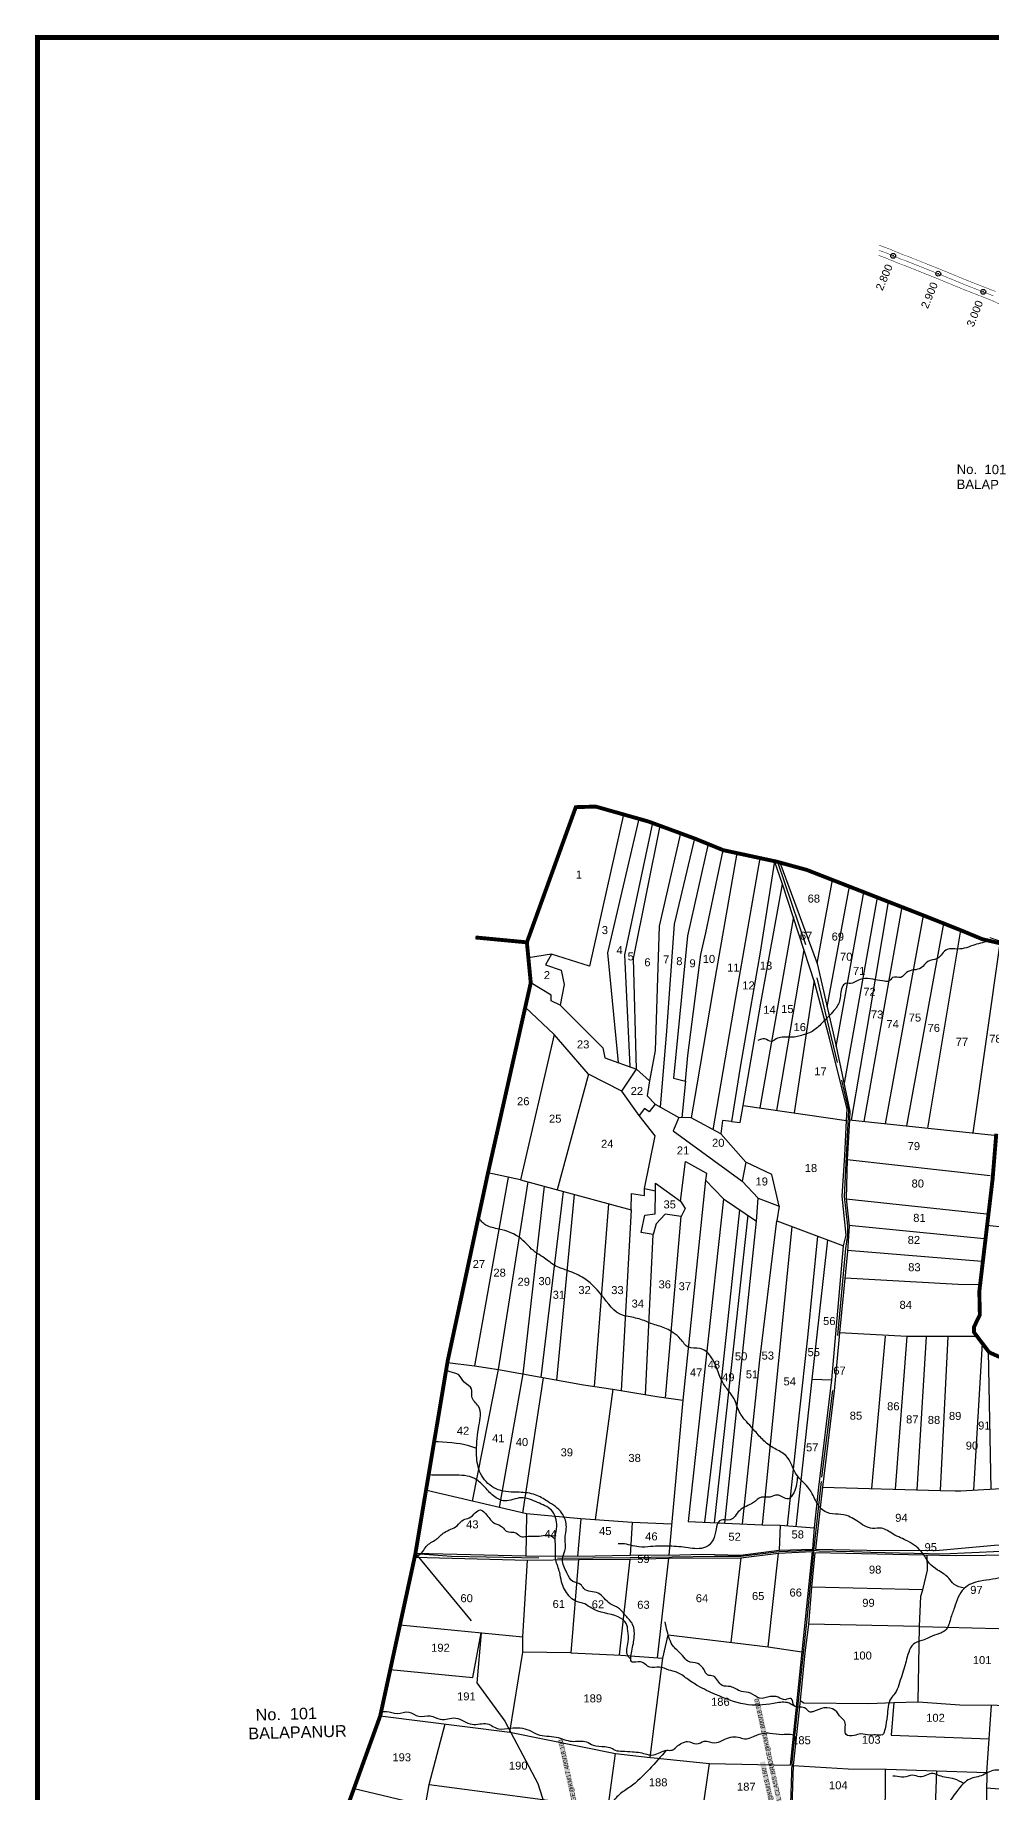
# Model space of a CAD drawing. Header units: inches. Extents: x 198958 to 218693, y 1596361 to 1611769.
# Drawn here: x 199244 to 201216, y 1607558 to 1611181 of the extents above; entities that cross this region are included whole.
import ezdxf
from ezdxf.enums import TextEntityAlignment as Align

# ---------------------------------------------------------------- set-up
doc = ezdxf.new("R2010")
doc.units = ezdxf.units.IN
doc.header["$LTSCALE"] = 15
doc.header["$MEASUREMENT"] = 0
doc.header["$PDMODE"] = 32
doc.header["$PDSIZE"] = 10
for name, pattern in [('ACAD_ISO02W100', [15, 12, -3]), ('ACAD_ISO03W100', [30, 12, -18]), ('HIDDEN2', [0.1875, 0.125, -0.0625])]:
    doc.linetypes.add(name, pattern=pattern)
for name, color, linetype in [('CANAL1', 7, 'Continuous'), ('CS', 134, 'Continuous'), ('CSMark', 72, 'Continuous'), ('PLOT NO', 7, 'Continuous'), ('PLOTS', 7, 'Continuous'), ('ROADS', 1, 'Continuous'), ('STREAMS', 4, 'Continuous'), ('STRUCTURE', 5, 'Continuous'), ('TEXT', 1, 'Continuous'), ('text2', 7, 'Continuous'), ('VILLAGE BOUNDAY', 5, 'Continuous'), ('VILLAGE BOUNDRY', 5, 'Continuous')]:
    doc.layers.add(name, color=color, linetype=linetype)
doc.styles.get("Standard").update_dxf_attribs({"font": 'arial.ttf'})

msp = doc.modelspace()

# ---------------------------------------------------------------- linework, layer by layer
at = {"layer": 'CANAL1', "color": 1, "linetype": 'HIDDEN2', "ltscale": 4, "const_width": 1}
msp.add_lwpolyline([(200982.7517995455, 1610737.660536665), (200999.8459446336, 1610731.545525356), (201030.0074066701, 1610718.84667869), (201038.4886040099, 1610716.035753194), (201085.1334614555, 1610697.336120182), (201102.4770879652, 1610690.490947026), (201161.6156560684, 1610666.090587315), (201219.3673531019, 1610643.570422316)], dxfattribs=at)
at = {"layer": 'CANAL1', "color": 200, "const_width": 1}
for points in [[(200983.4731824696, 1610748.023061144), (201003.4729895061, 1610740.868620511), (201033.5260193511, 1610728.215426929), (201041.9253614457, 1610725.431630739), (201088.8296184973, 1610706.628006039), (201106.2199471839, 1610699.764400493), (201165.3395622174, 1610675.37186075), (201223.2994502095, 1610652.770512082)], [(200982.0304166214, 1610727.298012186), (200996.2188997612, 1610722.222430201), (201026.4887939892, 1610709.47793045), (201035.0518465741, 1610706.639875649), (201081.4373044136, 1610688.044234324), (201098.7342287464, 1610681.217493558), (201157.8917499193, 1610656.809313879), (201215.4352559944, 1610634.370332551), (201230.1371400661, 1610627.520884534)]]:
    msp.add_lwpolyline(points, dxfattribs=at)
at = {"layer": 'CS'}
for p in [(201012.3545997708, 1610726.279020258), (201105.2617444518, 1610689.342007812), (201197.9860232065, 1610651.908031458)]:
    msp.add_point(p, dxfattribs=at)
at = {"layer": 'PLOTS', "color": 0}
for points in [[(200456.7463811258, 1609574.60493267), (200386.5326458199, 1609261.973417574), (200307.8823016109, 1609286.481932574), (200260.4930536077, 1609279.145049434)], [(200446.2549919523, 1609063.041912516), (200424.3719252018, 1609289.172351761), (200489.0200793717, 1609565.472342073)], [(200516.1205725885, 1609557.092365966), (200458.775923781, 1609285.414489945), (200469.7937178263, 1609055.377150761)], [(200483.2406037829, 1609049.869946809), (200476.9408941079, 1609277.933937902), (200532.3086132272, 1609551.140269817)], [(200573.9896894573, 1609535.814772503), (200530.0467631467, 1609344.543802734), (200522.0883197118, 1609088.15302939), (200509.856396423, 1609025.751932532)], [(200532.7311834643, 1608971.459452172), (200545.758095465, 1609128.579396909), (200561.57143714, 1609348.340957484), (200603.4687853868, 1609524.975757623)], [(200630.7524974409, 1609513.832308848), (200588.6714233382, 1609324.759668737), (200559.7964673904, 1609030.912357003), (200584.041499569, 1609024.506948888), (200589.3994913691, 1609077.476641574), (200616.1022877597, 1609285.607925871), (200626.1214223554, 1609330.845842351), (200662.0734623141, 1609501.039930488)], [(200689.8273020666, 1609495.064687067), (200640.745065048, 1609211.724483019), (200607.3687446323, 1609017.195540968), (200596.1713495716, 1608948.933304064)], [(200641.6359038691, 1608924.374134193), (200687.5758075585, 1609193.026842706), (200738.4251808041, 1609484.601840922)], [(200768.0899277176, 1609478.215190086), (200737.6529491157, 1609286.921080644), (200718.5813832157, 1609176.448002441), (200697.2011911522, 1609053.382628378), (200679.0079573306, 1608941.570031987), (200660.4116084474, 1608943.395777818), (200657.2340131738, 1608915.948303961)], [(200679.0079573306, 1608941.570031987), (200696.9549151785, 1608939.808041841), (200703.0864343542, 1608974.749323976), (200739.7471355035, 1609185.564869424), (200784.6020846937, 1609431.222085782), (200768.0899277176, 1609478.215190086)], [(200778.7089921531, 1609475.532498991), (200855.4734176953, 1609267.057074575), (200893.8496161725, 1609100.049861776), (200923.3532407193, 1608963.284885224), (200922.6233946673, 1608944.942861345), (201220.7383960734, 1608913.301304029)], [(200703.0864343542, 1608974.749323976), (200916.2896125065, 1608943.619658483), (200917.2195871358, 1608966.825964374), (200880.9769517605, 1609113.335975742), (200850.9732344914, 1609227.111644738), (200784.6020846937, 1609431.222085782)], [(200855.4734176953, 1609267.057074575), (200887.0301692365, 1609439.722691798)], [(200921.6400953833, 1609426.220636525), (200875.8920402384, 1609178.198423239)], [(200894.7105481997, 1609096.058984373), (200951.7512207778, 1609414.473657416)], [(200979.2955090583, 1609403.728055093), (200911.0400530715, 1609020.363052595)], [(200926.5345879503, 1608944.52773213), (200963.3570598268, 1609161.265524413), (201002.4925149613, 1609394.67841845)], [(200806.6784759923, 1609363.330811058), (200737.632422241, 1608969.705285438)], [(201030.1394943473, 1609383.892754181), (200952.1933365842, 1608941.804344304)], [(200996.6756101135, 1608937.083050841), (201074.6295998833, 1609366.536234508)], [(201116.1182262319, 1609350.064907615), (201039.7123367641, 1608932.515185934)], [(201084.1227414646, 1608927.80152054), (201151.7639830218, 1609335.913248134)], [(200307.8823016109, 1609286.481932574), (200295.7866572273, 1609264.769214048), (200328.3195698, 1609253.570015789), (200334.5611924217, 1609224.106690246), (200325.807849415, 1609181.426254774), (200307.656404151, 1609190.611043357), (200307.3341811466, 1609202.060431546), (200265.429396724, 1609227.727423405)], [(200772.7834927811, 1608964.572899152), (200828.7068578326, 1609295.587179275)], [(201231.926605403, 1609309.079361903), (201176.3956347597, 1608918.007789838)], [(200849.3115297008, 1609232.221866555), (200808.4028416227, 1608959.372139839)], [(200453.4374774786, 1609004.5233586), (200384.6520627645, 1609039.329990047), (200313.4937096374, 1609121.088738766), (200254.0937023928, 1609177.315142761)], [(200325.807849415, 1609181.426254774), (200414.237938411, 1609093.669001281), (200417.8161716364, 1609073.170044712), (200483.6060546327, 1609049.739796034), (200509.856396423, 1609025.751932532), (200505.0550483746, 1608994.641254581), (200521.9079832066, 1608977.488836802), (200509.3876858153, 1608961.271107902), (200499.8577072973, 1608968.62837512), (200488.8461632048, 1608954.364956985), (200453.4374774786, 1609004.5233586), (200483.6060546327, 1609049.739796034)], [(200313.4937096374, 1609121.088738766), (200244.0382665426, 1608821.343081544), (200177.2396638429, 1608835.660430352)], [(200384.6520627645, 1609039.329990047), (200319.6940015885, 1608800.744780907)], [(200584.041499569, 1609024.506948888), (200576.5428372909, 1608949.926265528)], [(200521.9079832066, 1608977.488836802), (200570.8697081325, 1608950.213256135), (200558.7342899883, 1608922.535093676), (200700.8743589458, 1608818.34506688), (200734.2168361325, 1608783.765876217), (200777.1728827334, 1608767.209577), (200762.1390038365, 1608832.713670974), (200708.4060610137, 1608857.577232207), (200700.8743589458, 1608818.34506688)], [(200244.0382665426, 1608821.343081544), (200472.1770000709, 1608759.229215129), (200473.3823515325, 1608792.931087094), (200500.0350952559, 1608789.355110525), (200499.6322876404, 1608803.667871225), (200522.0615482101, 1608912.117447911), (200488.8461632048, 1608954.364956985)], [(200708.4060610137, 1608857.577232207), (200657.2340131738, 1608915.948303961), (200596.1713495716, 1608948.933304064), (200570.8697081325, 1608950.213256135)], [(200777.1728827334, 1608767.209577), (200772.8230203241, 1608736.779316633), (200909.9030376514, 1608685.274685889), (200915.7272884235, 1608707.50924873), (200907.3973045157, 1608787.89998956), (200912.891440804, 1608871.691552489), (200916.2896125065, 1608943.619658483)], [(200922.6233946673, 1608944.942861345), (200917.554928167, 1608863.024785915), (200915.4966150203, 1608782.604589056), (200921.4722951107, 1608725.551077146), (200919.1470630154, 1608684.558123583), (200918.5306725098, 1608673.69139444), (200902.0766929254, 1608506.018628288), (200890.4387707675, 1608386.414495716), (200866.3588985168, 1608187.532829485), (201109.2215794142, 1608181.027600734), (201140.345337279, 1608180.193931421), (201151.8986612337, 1608180.519079515), (201223.4865863305, 1608184.243389493), (201325.2451888042, 1608186.228605612)], [(200499.6322876404, 1608803.667871225), (200522.8476260582, 1608798.77416211), (200522.3958925872, 1608814.825380666), (200573.9950493094, 1608777.353425207), (200584.0488158758, 1608859.500595845), (200627.6024915677, 1608835.291770953), (200625.5794264554, 1608820.528726599), (200662.3849153285, 1608782.44942338), (200730.8221824422, 1608736.458776468), (200734.2168361325, 1608783.765876217)], [(200917.554928167, 1608863.024785915), (201212.3601475708, 1608830.557627133)], [(200219.0572096013, 1608826.697422673), (200149.3206820083, 1608438.204021861)], [(200199.1042247396, 1608430.297455077), (200260.1323525845, 1608816.961248196)], [(200625.5794264554, 1608820.528726599), (200579.1895426328, 1608367.175778664)], [(200292.9510161442, 1608808.02592164), (200249.1311397575, 1608421.212069579)], [(200286.7468764665, 1608414.380677544), (200332.6327968588, 1608797.222018294)], [(200354.685903171, 1608791.217760804), (200318.5439440625, 1608408.606013712)], [(200501.7865662806, 1608378.34500792), (200517.6730045092, 1608708.477478607), (200493.263846499, 1608712.769210176), (200500.4751800578, 1608748.48728937), (200521.5670112031, 1608751.51892042), (200522.8476260582, 1608798.77416211)], [(200573.9950493094, 1608777.353425207), (200583.7519859909, 1608761.969405347), (200575.0883108908, 1608746.138730002), (200542.6477325261, 1608750.462934566), (200524.2321811451, 1608730.866357699), (200517.6730045092, 1608708.477478607)], [(200662.3849153285, 1608782.44942338), (200589.7150569988, 1608116.842498828), (200665.4016687913, 1608113.638612197), (200742.0806948238, 1608110.392715722), (200779.1364668182, 1608109.770308673), (200850.2199184204, 1608103.9163416)], [(201204.6308695294, 1608750.855537908), (200915.6300591396, 1608781.330515556)], [(200397.0742058624, 1608395.151620338), (200426.0573374865, 1608771.785919186)], [(200472.1770000709, 1608759.229215129), (200452.0276480029, 1608386.734457548)], [(200543.3691697002, 1608371.971031118), (200575.0883108908, 1608746.138730002)], [(200624.2680303451, 1608115.379838435), (200656.0699154432, 1608381.160135026), (200696.6035488854, 1608759.454099924)], [(200712.5165495061, 1608748.760376698), (200643.6991479721, 1608114.55730065)], [(200665.4016687913, 1608113.638612197), (200730.8221824422, 1608736.458776468)], [(200701.8599709744, 1608112.095297412), (200737.3817938889, 1608450.637578045), (200772.8230203241, 1608736.779316633)], [(200803.7960991974, 1608725.141902067), (200742.0806948238, 1608110.392715722)], [(200794.8569800392, 1608108.475670262), (200818.9690737856, 1608341.414414365), (200836.4909754444, 1608496.468693364), (200857.1055693328, 1608705.112107586)], [(200921.2511921072, 1608727.662084203), (201199.7623606858, 1608700.652876784)], [(200093.6351976963, 1608444.64508576), (200149.3206820083, 1608438.204021861), (200199.1042247396, 1608430.297455077), (200374.3895281934, 1608398.463900012), (200434.6204616496, 1608389.669342753), (200525.0310096568, 1608374.425949918), (200579.1895426328, 1608367.175778664), (200550.0171451263, 1608047.533989855), (200618.9084348591, 1608049.472814706), (200697.8280025531, 1608047.403992462), (200777.6483146948, 1608058.075533901), (200846.6145678386, 1608060.137352003), (200850.2911152204, 1608104.780868888), (200859.2806072275, 1608188.019965535), (200885.8163371033, 1608408.838529829), (200909.9030376514, 1608685.274685889)], [(200876.7682471503, 1608697.724313361), (200853.1697617838, 1608483.445847966), (200845.0335601407, 1608410.679583251), (200811.9560665957, 1608107.06750159)], [(201195.1525621874, 1608653.117962235), (200917.9260917418, 1608675.674297234)], [(200913.2078658761, 1608619.449822826), (201146.0669399338, 1608606.44482163), (201190.5564073071, 1608605.723736747)], [(201180.7106666533, 1608498.37149831), (201180.7106666533, 1608498.37149831), (201040.548686436, 1608498.395824784), (200902.0766929254, 1608506.018628288)], [(200968.593490564, 1608184.794412018), (200996.5023006904, 1608499.115338755)], [(201040.548686436, 1608498.395824784), (201016.3249299442, 1608183.515895571)], [(201061.540739985, 1608182.30476183), (201080.7959424542, 1608498.388839482)], [(201125.2304748127, 1608498.381127437), (201109.2215794142, 1608181.027600734)], [(201195.8080205715, 1608484.843240727), (201177.8824382157, 1608181.870866702)], [(201213.9849470666, 1608183.749073589), (201208.6670999143, 1608467.758033257)], [(200145.376347583, 1608158.75071815), (200199.1042247396, 1608430.297455077)], [(200249.1311397575, 1608421.212069579), (200199.9856665084, 1608145.941410507)], [(200248.8708330366, 1608134.474775333), (200292.0003066022, 1608413.426602364)], [(200434.6204616496, 1608389.669342753), (200398.0880090736, 1608120.445541206)], [(200845.0335601407, 1608410.679583251), (200885.8163371033, 1608408.838529829)], [(200555.8295569484, 1608111.220552186), (200474.6155926053, 1608114.752576512), (200368.6641803279, 1608122.634409722), (200256.889620929, 1608132.593867037), (200050.9195293092, 1608180.906761624)], [(200866.3588985168, 1608187.532829485), (200852.4840974926, 1608060.182504764), (200958.1357477444, 1608057.969853704), (201100.2559680242, 1608057.00841974), (201221.2263259891, 1608067.936374616), (201324.6691138374, 1608073.246649218)], [(200256.889620929, 1608132.593867037), (200255.241405804, 1608045.546955613)], [(200368.6641803279, 1608122.634409722), (200361.5563527096, 1608044.829017429)], [(200474.6155926053, 1608114.752576512), (200470.1140603597, 1608047.089333046)], [(200779.1364668182, 1608109.770308673), (200777.6483146948, 1608058.075533901)], [(200026.0941033406, 1608043.245150623), (200258.6378558185, 1608037.441945165), (200363.8482796984, 1608038.624055488), (200469.8531959783, 1608039.557963386), (200549.8777176184, 1608041.273114373), (200698.0513310722, 1608041.819458538), (200776.0557642567, 1608051.667306361), (200845.6680569753, 1608054.899637054), (200800.1593247944, 1607614.763838408)], [(200550.0171451263, 1608047.533989855), (200470.1140603597, 1608047.089333046), (200361.5563527096, 1608044.829017429), (200254.3737332094, 1608045.552814952), (200027.7361522479, 1608051.23251906)], [(200754.7697157631, 1607859.000789346), (200776.0557642567, 1608051.667306361)], [(201325.1502336296, 1608048.007690249), (201140.352456823, 1608045.986875924), (200850.6466118778, 1608052.59091578), (200844.3370615344, 1607981.418927606), (200838.135685976, 1607904.648053291), (200830.0379546609, 1607846.364659611), (200820.7932319247, 1607748.257560028), (200828.4838361782, 1607743.028772636), (200961.8519321033, 1607741.664123545), (201013.7022473163, 1607744.203792346), (201063.5730654128, 1607745.188223475), (201150.0098120624, 1607739.252042684), (201380.0481661845, 1607736.771220281)], [(199995.8344078203, 1607903.774858402), (200248.7498692853, 1607879.258505642), (200258.6378558185, 1608037.441945165)], [(200363.8482796984, 1608038.624055488), (200348.29822175, 1607846.449646039), (200249.1042206461, 1607847.791866046), (200248.7498692853, 1607879.258505642)], [(200469.8531959783, 1608039.557963386), (200447.6769410958, 1607841.863167502)], [(200526.7143022609, 1607836.310899268), (200549.8777176184, 1608041.273114373)], [(200698.0513310722, 1608041.819458538), (200677.4855554095, 1607868.152858323)], [(201063.5730654128, 1607745.188223475), (201066.8877856923, 1607900.26156466), (201069.5904644207, 1607962.86393991), (201073.3283766949, 1607976.432286587), (201083.2489946844, 1608016.664588892), (201082.7329121043, 1608047.300352253)], [(201073.3283766949, 1607976.432286587), (200844.3370615344, 1607981.418927606)], [(201066.8877856923, 1607900.26156466), (200838.1762574709, 1607905.150314299)], [(199975.86930789, 1607811.753498847), (200146.1003124441, 1607795.178704806), (200163.2791182076, 1607887.543610364)], [(200348.29822175, 1607846.449646039), (200450.8874144447, 1607841.714999291), (200537.8076889397, 1607835.520285635), (200548.5120643579, 1607883.426030482), (200754.7697157631, 1607859.000789346), (200824.3288558419, 1607848.518446386)], [(201066.8877856923, 1607900.26156466), (201338.2304279782, 1607893.736198752)], [(199955.1251868974, 1607716.141544829), (200222.5184221676, 1607683.093944047), (200249.1042206461, 1607847.791866046)], [(200222.5184221676, 1607683.093944047), (200440.1922067144, 1607639.121848407), (200511.3269969476, 1607630.518665541), (200537.8076889397, 1607835.520285635)], [(200820.7932319247, 1607748.257560028), (200806.1738741783, 1607613.768224292), (200919.6004157356, 1607607.462285675), (200998.8304599963, 1607606.813686752), (201205.1607957411, 1607599.385334766), (201215.1305275811, 1607738.549755752)], [(201013.7022473163, 1607744.203792346), (201008.0480321056, 1607676.297564053), (201210.1456616611, 1607668.967545259)], [(199901.1637094915, 1607566.847057029), (200048.2411416074, 1607531.367675489), (200056.2994796312, 1607574.536609085), (200088.8218045325, 1607699.617744438)], [(200056.2994796312, 1607574.536609085), (200410.1152786519, 1607528.392413444), (200410.9572070593, 1607534.847994), (200425.4064744959, 1607532.963539362), (200440.1922067144, 1607639.121848407)], [(200512.9900601291, 1607630.317531375), (200633.9903079391, 1607618.477823347), (200800.1593247944, 1607614.763838408)], [(200619, 1607513), (200633.9903079391, 1607618.477823347)], [(200806.1738741783, 1607613.768224292), (200802.5986908798, 1607507.211101038), (200803.1987186904, 1607485.89061419), (200827.8186766095, 1607287.583483721), (201096.9528039376, 1607272.172132238), (201148.3740076176, 1607269.227614383), (201200.2134162314, 1607266.702451597)], [(200995.8385610662, 1607482.618048127), (200996.8553930649, 1607606.829855193)], [(201101.9956278687, 1607603.099510759), (201096.5983495827, 1607474.179042394)], [(201205.1607957411, 1607599.385334766), (201203.1227594927, 1607468.588082258)], [(201204.6674870848, 1607567.725732572), (201444.0622411524, 1607549.556801578)]]:
    msp.add_lwpolyline(points, dxfattribs=at)
at = {"layer": 'PLOTS'}
msp.add_lwpolyline([(201206.0259062298, 1608727.735312323), (201281.6468598643, 1608719.965630064), (201255.2525131279, 1608467.184662454), (201242.0759707808, 1608451.659665861)], dxfattribs=at)
at = {"layer": 'ROADS', "linetype": 'ACAD_ISO03W100'}
for points in [[(200774.1602370016, 1609476.777009076), (200854.7767596875, 1609237.905108394), (200905.8321212987, 1609026.931848997), (200920.0340446758, 1608965.325040262), (200911.4072839821, 1608787.142840698), (200918.3900712442, 1608726.538360087), (200917.9048293417, 1608707.316609019), (200914.1668222307, 1608679.57721074), (200887.4686015464, 1608387.078795878), (200863.7234085703, 1608199.698945108), (200848.4881843202, 1608056.917778381), (200833.8601567617, 1607909.116964686), (200827.0543268984, 1607846.514151248), (200809.8829869286, 1607681.305494262), (200803.4445289191, 1607620.730106256), (200799.7988846856, 1607513.555009028)], [(200027.7361522479, 1608051.23251906), (200102.09410519, 1608045.469185399), (200320.3031539686, 1608041.679784112), (200393.2027301631, 1608041.95972211), (200470.3589664368, 1608043.122203693), (200643.1375248894, 1608045.604369716), (200698.413201144, 1608045.531578189), (200777.0897172229, 1608054.906169878), (200848.6252375866, 1608058.202211413), (200859.9947056767, 1608056.277172495), (200930.9252623534, 1608054.868532547), (200966.1771148389, 1608054.067875185), (201114.8452039996, 1608050.691252633), (201324.9183544221, 1608060.171791368)], [(200027.7361522479, 1608051.23251906), (200163.2791182076, 1607887.543610364), (200154.6051585223, 1607784.320240967), (200211.9106364958, 1607705.492755789), (200280.1630864815, 1607576.67375957), (200359.7008482863, 1607327.538756309), (200375.2139227669, 1607256.246430331), (200373.5261503573, 1607164.528896023), (200360.5322087239, 1607077.68722383), (200342.1921459549, 1606926.37388388), (200364.4956777737, 1606874.17202835), (200420.968856651, 1606829.092221586)]]:
    msp.add_lwpolyline(points, dxfattribs=at)
at = {"layer": 'STREAMS'}
for points in [[(201212.055188724, 1609313.716582793), (201180.5119693683, 1609305.838652955), (201145.3321925784, 1609297.107202459), (201123.5579672461, 1609296.494404972), (201102.8247404483, 1609277.417480463), (201084.0547446972, 1609271.822199041), (201069.7837649236, 1609258.318495677), (201040.1268869568, 1609249.006053832), (201028.3845681245, 1609238.810514289), (201011.1254251601, 1609238.324785899), (201003.1679660817, 1609230.917926619), (200995.1469809501, 1609230.692190022), (200975.5485168647, 1609233.978190203), (200953.6448494782, 1609236.46703111), (200940.9296379369, 1609232.834231288), (200924.3448463113, 1609226.299181483), (200914.1375075198, 1609226.011913787), (200907.3992427014, 1609218.887088231), (200901.7875876828, 1609189.575636955), (200890.2682209321, 1609170.30722137), (200865.639914629, 1609144.519153815), (200845.6887184947, 1609127.473717157), (200832.7983490897, 1609122.083482054), (200808.3541456302, 1609115.843753678), (200793.842466225, 1609115.435347843), (200780.06864579, 1609115.047707759), (200768.3939443123, 1609110.044594388), (200761.6436099316, 1609106.5909706), (200747.7024641519, 1609112.066769619), (200733.5789303536, 1609108.471315159)], [(201159.022496459, 1607979.657641407), (201137.3648486346, 1607988.090522506), (201126.8140192493, 1608000.537671199), (201103.8794370594, 1608016.937431351), (201087.2320525153, 1608030.806008787), (201074.1197082252, 1608050.472999327), (201042.8115193072, 1608076.335866801), (201012.3277496168, 1608091.014925133), (200988.1624194162, 1608103.173187502), (200970.083373455, 1608102.664384376), (200937.563503734, 1608118.269917911), (200909.6433439128, 1608131.018874475), (200887.6127031351, 1608132.628121581), (200866.6630030729, 1608141.114746796), (200850.4419626593, 1608164.517569363), (200836.533718724, 1608188.058014611), (200814.4735500204, 1608211.623613168), (200790.7955758161, 1608253.343309678), (200768.2438810492, 1608267.220497726), (200745.8823211692, 1608283.394403227), (200727.4857374185, 1608303.498788997), (200713.0286924691, 1608319.385945794), (200694.9808704432, 1608343.921002942), (200684.3098467828, 1608370.098476337), (200673.1902359424, 1608386.339412294), (200659.6731110721, 1608406.247029931), (200636.1734633018, 1608457.990183683), (200613.3099859013, 1608473.895350284), (200590.3501550954, 1608476.244742493), (200574.3041239633, 1608493.165129826), (200558.6532338851, 1608506.218152386), (200544.9200495179, 1608514.487856736), (200517.5966293072, 1608523.754174409), (200499.3035102235, 1608531.131764947), (200470.3060453338, 1608538.717288679), (200454.6726750839, 1608542.096226937), (200411.5657716744, 1608583.468769762), (200371.2817094283, 1608620.818054669), (200339.9177146029, 1608634.8764177), (200314.4205991316, 1608645.271656696), (200290.3843041114, 1608662.331530991), (200274.8193272678, 1608672.331841734), (200245.4622211732, 1608699.871032153), (200199.8913793063, 1608719.926999085), (200173.0890318468, 1608728.130918137), (200157.4747494748, 1608743.445825542)], [(200809.237600499, 1607736.497323269), (200793.8314165718, 1607743.584792712), (200765.7915490324, 1607741.906477857), (200706.4007125954, 1607740.235026647), (200646.0888978687, 1607760.547513225), (200610.0071093386, 1607778.223676922), (200587.2491300412, 1607793.15953592), (200565.8326450809, 1607806.575528096), (200550.2362433475, 1607810.748118403), (200530.4683498377, 1607816.989729046), (200510.9930700373, 1607816.441631361), (200491.5868447477, 1607827.867957311), (200474.2024550663, 1607827.378704071), (200473.5763030217, 1607849.627450206), (200478.7234023444, 1607879.408256628), (200475.4180244475, 1607904.740603669), (200461.1630135829, 1607922.824217255), (200446.1476146564, 1607938.427264796), (200428.8868897724, 1607947.492107477), (200404.2879690435, 1607969.200494658), (200375.028994796, 1607978.737051546), (200367.9817761078, 1607987.441828334), (200352.2594280415, 1607993.636222059), (200339.7555475904, 1608011.17181292), (200330.7604885475, 1608038.252291759), (200336.6942226782, 1608062.400005451), (200336.2456248674, 1608078.339806169), (200338.6832180791, 1608109.725615029), (200329.4385161495, 1608134.570966949), (200300.2847564292, 1608158.338371732), (200274.7785596015, 1608172.114449735), (200241.3942774684, 1608177.19695411), (200198.5188339455, 1608182.460809271), (200167.007219646, 1608207.19712025), (200158.4608330984, 1608224.881180288), (200153.6577891422, 1608262.879116602), (200158.6737844475, 1608314.480828255), (200157.5458002327, 1608354.560924864), (200143.9155473409, 1608374.671233527), (200143.473254599, 1608390.386999398), (200128.3538505404, 1608404.020235435), (200117.0891933747, 1608419.377887562), (200099.2984576984, 1608425.340979855), (200091.0990943162, 1608429.504730791)], [(200153.7078583947, 1608267.436500172), (200112.1876315554, 1608278.006822495), (200066.0634359308, 1608280.043648959), (200066.1408356749, 1608280.030684022)], [(200471.4648246652, 1607833.477818967), (200465.1806834454, 1607840.696333517), (200466.2701520243, 1607868.691437412), (200465.6178832922, 1607891.86817469), (200462.0860698756, 1607906.868997634), (200445.4103281678, 1607920.428013085), (200391.1010995452, 1607938.093255015), (200376.7423228721, 1607947.035854952), (200356.9358744603, 1607953.197531746), (200344.0919260526, 1607964.095449547), (200328.9288750835, 1607992.69282747), (200325.1353870611, 1608011.598203036), (200317.1482029353, 1608038.099348517), (200316.3482732827, 1608066.522847122), (200315.8295176326, 1608084.955531106), (200319.1124418147, 1608106.704200831), (200307.8457759715, 1608140.418413546), (200279.2807081304, 1608156.372322324), (200245.7347706203, 1608165.99856453), (200211.7558640607, 1608159.478288136), (200188.8754014047, 1608169.639427198), (200168.1877386719, 1608190.437136453), (200149.1972814233, 1608205.873242236), (200106.6915172268, 1608212.471153222), (200054.8292715908, 1608212.976494987)], [(200815.1160045039, 1608210.745856679), (200807.6099820369, 1608176.263680665), (200795.7198234243, 1608163.691378487), (200773.7018965849, 1608171.638100321), (200758.1452210461, 1608167.528969142), (200740.7725564548, 1608167.040045884), (200724.185172914, 1608156.048835601), (200695.5149467498, 1608139.332991184), (200676.3247505876, 1608120.628558198), (200657.7285997106, 1608120.105202059), (200643.3113851775, 1608084.210216086), (200625.5174428458, 1608063.884427461), (200589.5486273775, 1608062.872148062), (200551.7319884285, 1608066.323517885), (200512.5386153817, 1608065.220488953), (200488.2826592329, 1608064.537847494), (200454.0307115512, 1608071.231463796), (200445.4237685447, 1608070.989236439)], [(200026.0941033406, 1608043.245150623), (200042.8088561729, 1608054.928091377), (200050.2885387101, 1608066.003238882), (200070.2571586331, 1608080.169484195), (200087.3208465123, 1608094.528811204), (200113.4920397074, 1608108.403193418), (200126.7612460305, 1608120.584762731), (200138.7259286183, 1608124.595295438), (200161.7514491079, 1608140.876063437), (200174.980351194, 1608130.146955258), (200191.3292062567, 1608113.213006374), (200206.9470132375, 1608105.58032465), (200214.8088529957, 1608097.17733523), (200234.6802221846, 1608093.424466168), (200245.2235661156, 1608085.999465998), (200256.0131152629, 1608086.303118987), (200286.7863872936, 1608087.169178902), (200304.2528058492, 1608088.891905218), (200315.7046503902, 1608079.61391471)], [(199957.0637164247, 1607725.076442388), (199968.2435383948, 1607725.391078923), (199989.9275827546, 1607721.397191485), (200014.1184581647, 1607724.279928239), (200034.6161775486, 1607715.5270046), (200058.3294927364, 1607716.194374379), (200078.931902235, 1607709.341968737), (200110.694539297, 1607711.958743856), (200144.600655741, 1607698.997337946), (200175.6410144803, 1607699.87091455), (200199.345440662, 1607689.609922805), (200223.8295704092, 1607691.216453175), (200262.0148413014, 1607686.769365356), (200279.6669355903, 1607677.936337407), (200317.7905412917, 1607672.525830609), (200349.9912503978, 1607663.944128186), (200380.4685153361, 1607662.704915723), (200393.9480620562, 1607655.968308318), (200417.921737732, 1607653.005962757), (200431.6151732947, 1607649.912436779), (200439.7074762029, 1607645.385143233), (200453.9996661917, 1607643.82959243), (200474.8405647957, 1607642.134359977), (200490.7389035079, 1607640.670053818), (200518.3939098572, 1607635.816461771), (200545.7641998534, 1607645.423268264), (200556.6298503059, 1607645.729062991), (200568.8177510281, 1607655.050529389), (200579.9919574788, 1607661.193128202), (200588.7528739543, 1607663.487406304), (200607.0685784264, 1607658.721584392), (200622.98420069, 1607663.890917697), (200644.0162270201, 1607660.705683026), (200661.1816593789, 1607666.22495367), (200692.9661583558, 1607672.627788219), (200705.9828706631, 1607668.902232103), (200721.1478627337, 1607672.433320815), (200745.0857228891, 1607680.656027251), (200757.915499751, 1607681.01709888), (200783.925688163, 1607678.226234152), (200797.8363223849, 1607678.617724622), (200810.0879137741, 1607676.825712269)], [(201365.4067410618, 1607662.283432932), (201324.2274564938, 1607646.94329186), (201271.1712355921, 1607621.942310478), (201254.7238825515, 1607614.53590138), (201235.6373314775, 1607604.483052943), (201221.6957885277, 1607604.090692602), (201193.4472927617, 1607592.959706511), (201167.2525942507, 1607584.675574658), (201153.1511890691, 1607572.466156673), (201124.2759213494, 1607531.212013583), (201110.7966574711, 1607510.985802107), (201073.0454631029, 1607500.746183146), (201044.4729671901, 1607499.942060225), (201024.0667478048, 1607488.6173422), (201004.7713954018, 1607465.786854973), (200995.0327205622, 1607436.296652083), (200954.3416103204, 1607400.015946996), (200897.9708326609, 1607370.897938011), (200865.9906020788, 1607369.997910358), (200845.6474858628, 1607365.75451405), (200821.0736249133, 1607365.062925716)], [(200544.4290221163, 1607645.308579212), (200510.0955746389, 1607606.668466351), (200469.4054477226, 1607569.54813815), (200447.9833164147, 1607554.130983655), (200429.7188546153, 1607532.552662634)], [(201157.3467499399, 1607576.911600478), (201139.1470473689, 1607586.136817852), (201121.9612651377, 1607589.570649059), (201107.5997257188, 1607592.927281475), (201094.7739201634, 1607597.424024597), (201067.3785545557, 1607590.385014967), (201051.7461314888, 1607594.332685917), (201034.1584711385, 1607589.76349649), (201016.6902439169, 1607592.092488614), (201011.3639242259, 1607591.942588663)]]:
    msp.add_spline(points, degree=3, dxfattribs=at)
msp.add_open_spline([(201325.4294245034, 1608033.361676677), (201320.5316813224, 1608032.224624025), (201315.6339381415, 1608031.087571373), (201310.7361949605, 1608029.95051872), (201298.9363944862, 1608027.211094881), (201274.391668132, 1608021.512828317), (201238.6157036222, 1607998.074520185), (201196.6242839075, 1607997.192254481), (201151.8935940575, 1607982.373639111), (201141.0988251353, 1607944.872541899), (201129.6469318662, 1607916.601473916), (201124.8020726138, 1607892.934700352), (201105.1005821314, 1607884.684077466), (201090.1676112942, 1607880.216940115), (201074.5367615003, 1607871.069702636), (201049.0006410838, 1607868.310815513), (201042.0013995487, 1607839.398853268), (201033.720515151, 1607810.574456399), (201026.1909010535, 1607786.578753117), (201018.2234348132, 1607763.779568473), (201001.2264975536, 1607746.968684574), (201001.1217399759, 1607718.35096797), (200996.923334048, 1607695.407465132), (200992.0193977795, 1607673.604858103), (200976.1186906745, 1607677.973470272), (200961.9586015065, 1607675.479398159), (200946.6957003949, 1607681.435436922), (200932.0954552954, 1607674.483336115), (200906.84165377, 1607674.826236885), (200918.6378363613, 1607702.09331935), (200902.1908319129, 1607713.980111991), (200894.1814690088, 1607731.250930391), (200868.8696318691, 1607735.157723169), (200853.9188482111, 1607727.121081698), (200838.6168507421, 1607722.381418736), (200831.1037379162, 1607735.786969079), (200818.3932086281, 1607733.386818447), (200804.6904132641, 1607736.224907306), (200805.8499527204, 1607757.109706679), (200787.9705862788, 1607746.402140653), (200775.6115775508, 1607756.639310546), (200757.0472870031, 1607757.445033738), (200736.4414771476, 1607747.659995708), (200720.1120734197, 1607766.258913952), (200696.8083625062, 1607764.055408171), (200680.5881557532, 1607779.254241746), (200654.6527853036, 1607774.943235236), (200648.5116684969, 1607800.525816083), (200628.0119238011, 1607798.459662882), (200622.4347303175, 1607813.758088052), (200610.1496920886, 1607827.245163462), (200588.8168400012, 1607825.041806796), (200576.7507243169, 1607844.505467788), (200555.3597681197, 1607859.189704661), (200547.3087118959, 1607886.471060381), (200543.7490439964, 1607903.884020058), (200542.4350369278, 1607910.31179724)], degree=3, knots=[-15.02528381363662, -15.02528381363662, -15.02528381363662, -15.02528381363662, 0, 0, 0, 36.19939725689876, 75.29824777959352, 124.2552239436152, 161.5390162548548, 205.8460096635331, 230.2179535037768, 256.9603702869638, 270.2624490679805, 291.1956051022333, 304.2220132129929, 324.4899874267621, 361.7036277289943, 378.0560172651346, 416.9602348977908, 436.7618334814297, 449.316836400012, 486.8296381687807, 513.259141729257, 526.8889446331842, 541.7430858767301, 552.5164183914619, 571.5164839584919, 585.6985868076296, 602.2292255779824, 628.7442820010803, 639.9849468283967, 659.506673217886, 682.9347382622062, 705.3679020917718, 712.5192904179105, 726.8286366820623, 740.2354030640081, 748.6127794930997, 765.0196606229683, 776.950411546535, 792.481066403253, 808.8671302064579, 831.1908948697119, 852.3058264290619, 871.7924057820632, 896.4886894615966, 913.4902632623205, 939.8649621693285, 951.9828122793951, 965.0225429015727, 982.9706867904044, 1003.894289943053, 1019.905496640973, 1046.592414611071, 1080.503030631992, 1100.345202940423, 1100.345202940423, 1100.345202940423, 1100.345202940423], dxfattribs=at)
at = {"layer": 'text2', "color": 5, "const_width": 10}
msp.add_lwpolyline([(199249.0121320216, 1611176.192338866), (208233.6977710477, 1611176.192338866), (208233.6977710477, 1598880.476779082), (199249.0121320216, 1598880.476779082)], close=True, dxfattribs=at)
at = {"layer": 'VILLAGE BOUNDAY', "linetype": 'ACAD_ISO02W100', "ltscale": 0.2, "const_width": 8}
for points in [[(199874.9697791209, 1607301.785567452), (199863.7139217472, 1607463.23523711), (199955.1251868974, 1607716.141544829), (200027.4282615823, 1608049.394433907), (200094.3656717461, 1608449.005963355), (200176.6360876126, 1608832.844402793), (200265.429396724, 1609227.727423405), (200257.4362897932, 1609310.984720011), (200358.2419882389, 1609589.714085055), (200399.2714771628, 1609590.868788256), (200507.7242772292, 1609560.179555972), (200603.4687853868, 1609524.975757623), (200662.0734623141, 1609501.039930488), (200771.9084408652, 1609477.393085982), (200834.048341035, 1609460.392009894), (201074.6295998833, 1609366.536234508), (201151.7639830218, 1609335.913248134), (201196.5789688589, 1609317.328134561), (201276.7393423795, 1609299.111807538)], [(200257.4362897932, 1609310.984720011), (200151.4162631074, 1609321.075856875)], [(201242.0759707808, 1608451.659665861), (201210.1932867573, 1608465.730266093), (201178.987498393, 1608507.191816664), (201179.0775137073, 1608518.37909535), (201190.9859456187, 1608543.068935927), (201189.9001663089, 1608591.269346533), (201217.2425460115, 1608822.657442298), (201224.8953331789, 1608916.428458059)]]:
    msp.add_lwpolyline(points, dxfattribs=at)
at = {"layer": 'VILLAGE BOUNDRY', "const_width": 1.93752324411186}
msp.add_lwpolyline([(201276.7410650025, 1609299.120275949), (201211.4038484348, 1609320.902729047)], dxfattribs=at)

# ---------------------------------------------------------------- texts
at = {"layer": 'CSMark', "color": 1}
for s, rotation, p in [('2.800', 67.1675018903555, (201004.5938316916, 1610707.846156161)), ('2.900', 67.57913283626387, (201097.6336030239, 1610670.853864088)), ('3.000', 68.69679704452734, (201190.7199569381, 1610633.274613066))]:
    msp.add_text(s, height=16, rotation=rotation, dxfattribs=at).set_placement(p, align=Align.MIDDLE_RIGHT)
at = {"layer": 'PLOT NO'}
for s, p in [('1', (200358.1826641682, 1609442.37202945)), ('68', (200835.9880760177, 1609392.990341594)), ('3', (200411.8066263013, 1609328.011673557)), ('67', (200820.0716338746, 1609316.296209616)), ('69', (200885.4609584193, 1609314.632655145)), ('4', (200442.182015396, 1609286.961685721)), ('5', (200465.0305404114, 1609273.761137102)), ('7', (200538.2544723716, 1609267.590581628)), ('10', (200619.8202496383, 1609268.576678838)), ('70', (200902.8022098285, 1609273.167482533)), ('2', (200292.2928038603, 1609235.226181404)), ('6', (200499.4619398097, 1609261.63488178)), ('8', (200565.2934006328, 1609264.03044102)), ('9', (200592.5590577895, 1609259.527329995)), ('11', (200670.0755098627, 1609250.791537045)), ('13', (200737.4289938125, 1609254.945863272)), ('71', (200929.4238914204, 1609243.85787972)), ('12', (200701.2646643941, 1609214.023257998)), ('72', (200950.7244197505, 1609200.853527489)), ('14', (200744.625375955, 1609163.720343611)), ('15', (200781.3642809936, 1609165.356584834)), ('16', (200807.0434949303, 1609127.966680294)), ('73', (200966.3729486424, 1609154.058625713)), ('74', (200998.4543721745, 1609134.445165995)), ('75', (201044.4210127986, 1609147.666922163)), ('76', (201083.2388685631, 1609126.334549905)), ('23', (200360.5751910189, 1609092.350202577)), ('77', (201141.1476217754, 1609097.650451154)), ('78', (201210.2238366042, 1609104.115069459)), ('17', (200849.7078318773, 1609036.801819756)), ('26', (200237.1273518236, 1608975.247845912)), ('22', (200471.2980192868, 1608996.327589663)), ('25', (200303.0098325315, 1608939.225948712)), ('24', (200410.2536145075, 1608887.423551358)), ('21', (200566.4448228026, 1608873.778576323)), ('20', (200638.9856467295, 1608889.526522547)), ('79', (201042.2069960213, 1608882.718212715)), ('18', (200830.0811155988, 1608837.586845485)), ('19', (200728.5604814096, 1608809.808979898)), ('80', (201050.1911481559, 1608805.542766791)), ('35', (200539.0113431927, 1608762.492639951)), ('81', (201053.6528432335, 1608734.732789045)), ('82', (201042.2144581997, 1608689.21378338)), ('27', (200145.7070486144, 1608639.628236297)), ('28', (200188.3834686262, 1608621.774349896)), ('83', (201043.3066514876, 1608633.007604371)), ('29', (200238.1115238912, 1608603.116030904)), ('30', (200281.2554448314, 1608604.330241096)), ('31', (200310.6156626327, 1608576.207710915)), ('32', (200363.5472099452, 1608585.930186825)), ('33', (200431.242719225, 1608585.839529843)), ('36', (200528.7942275142, 1608597.741958929)), ('37', (200570.2002141124, 1608593.751966242)), ('34', (200473.217577469, 1608558.045353466)), ('84', (201025.4129789797, 1608555.447120137)), ('56', (200867.9139525317, 1608522.021120255)), ('48', (200629.9755185258, 1608432.244760226)), ('50', (200686.1669010845, 1608449.339293676)), ('53', (200741.1611845531, 1608450.887318287)), ('55', (200835.8927888552, 1608457.912507569)), ('47', (200593.4871399006, 1608416.124002871)), ('49', (200659.6731110721, 1608406.247029931)), ('51', (200708.6207110521, 1608412.236577481)), ('54', (200786.304594348, 1608397.668616333)), ('67', (200888.881139814, 1608419.895177691)), ('85', (200922.8295858183, 1608326.968039734)), ('86', (200999.8338292648, 1608346.346995536)), ('89', (201127.2927895878, 1608326.463465638)), ('42', (200113.0168742656, 1608295.902450278)), ('87', (201038.9786134586, 1608319.283897409)), ('88', (201083.6590586617, 1608318.194280698)), ('91', (201187.4481585256, 1608306.668147208)), ('41', (200185.7165428084, 1608280.420486321)), ('40', (200234.4591809784, 1608272.512745123)), ('39', (200326.9317854275, 1608251.400917257)), ('57', (200832.68680414, 1608261.661271065)), ('90', (201161.9800766804, 1608265.268966303)), ('38', (200466.622608862, 1608239.866415049)), ('94', (201016.5526432198, 1608116.440565521)), ('43', (200132.1861770175, 1608102.810057864)), ('44', (200293.5021719329, 1608082.894562216)), ('45', (200406.1713938074, 1608089.255285316)), ('46', (200501.2350348572, 1608078.108036674)), ('52', (200672.7487162931, 1608077.412163375)), ('58', (200802.823814595, 1608082.096355682)), ('95', (201077.008676682, 1608055.893688965)), ('59', (200484.7807662386, 1608031.417817643)), ('98', (200962.377688311, 1608009.638104321)), ('66', (200798.661637959, 1607962.354877691)), ('97', (201171.1377512683, 1607967.789674959)), ('60', (200120.4809195643, 1607950.62511948)), ('61', (200310.3463002673, 1607938.700444997)), ('62', (200391.1010995452, 1607938.093255015)), ('63', (200484.8415860452, 1607937.131541763)), ('64', (200605.5688574482, 1607950.608842777)), ('65', (200721.2560855147, 1607955.105482831)), ('99', (200948.6375277279, 1607941.1865822)), ('192', (200060.0625355117, 1607848.572104327)), ('100', (200929.9230803021, 1607832.517422076)), ('101', (201176.4741012254, 1607823.159882409)), ('191', (200113.495012529, 1607748.28249034)), ('189', (200373.9495109593, 1607744.097326785)), ('186', (200636.9822910057, 1607737.119150662)), ('102', (201080.357481047, 1607704.182574184)), ('185', (200804.0968030079, 1607657.880871275)), ('103', (200947.9713591282, 1607658.897285459)), ('193', (199980.2312681363, 1607622.719874739)), ('190', (200220.4421683139, 1607605.51508399)), ('188', (200508.7108572817, 1607571.049322523)), ('187', (200690.3936964885, 1607562.103435506)), ('104', (200879.9994015575, 1607565.049626295))]:
    msp.add_text(s, height=16.5, dxfattribs=at).set_placement(p)
at = {"layer": 'ROADS', "linetype": 'ACAD_ISO03W100'}
for s, p in [('No.  101', (199698.6190979735, 1607706.401250769)), ('BALAPANUR', (199683.6075336648, 1607667.903514752))]:
    msp.add_text(s, height=23.97453380076566, rotation=1.612063995993594, dxfattribs=at).set_placement(p)
at = {"layer": 'STRUCTURE', "color": 5, "char_height": 9, "attachment_point": 1, "rotation": 102.52233598752278, "bg_fill": 1, "box_fill_scale": 1.1, "bg_fill_color": 7, "bg_fill_true_color": 16777215, "bg_fill_transparency": 0}
for s, insert, width in [('L CLASS BRIDGE@KM17.800/18.510', (200772.8372970202, 1607540.633046268), 214.9296998635744), ('L CLASS BRIDGE@KM17.400/18.100', (200368.7146174357, 1607456.140816417), 214.9296998635744), ('DROP@KM18.160', (200764.177716701, 1607504.647636247), 117.6579809004092)]:
    msp.add_mtext(s, dxfattribs=dict(at, insert=insert, width=width))
at = {"layer": 'TEXT'}
for s, p in [('No.  101', (201143.2114257678, 1610276.793989026)), ('BALAPANUR', (201142.9609984227, 1610245.670390505))]:
    msp.add_text(s, height=19.3752324411186, rotation=359.5389954429048, dxfattribs=at).set_placement(p)

doc.saveas('drawing.dxf')
